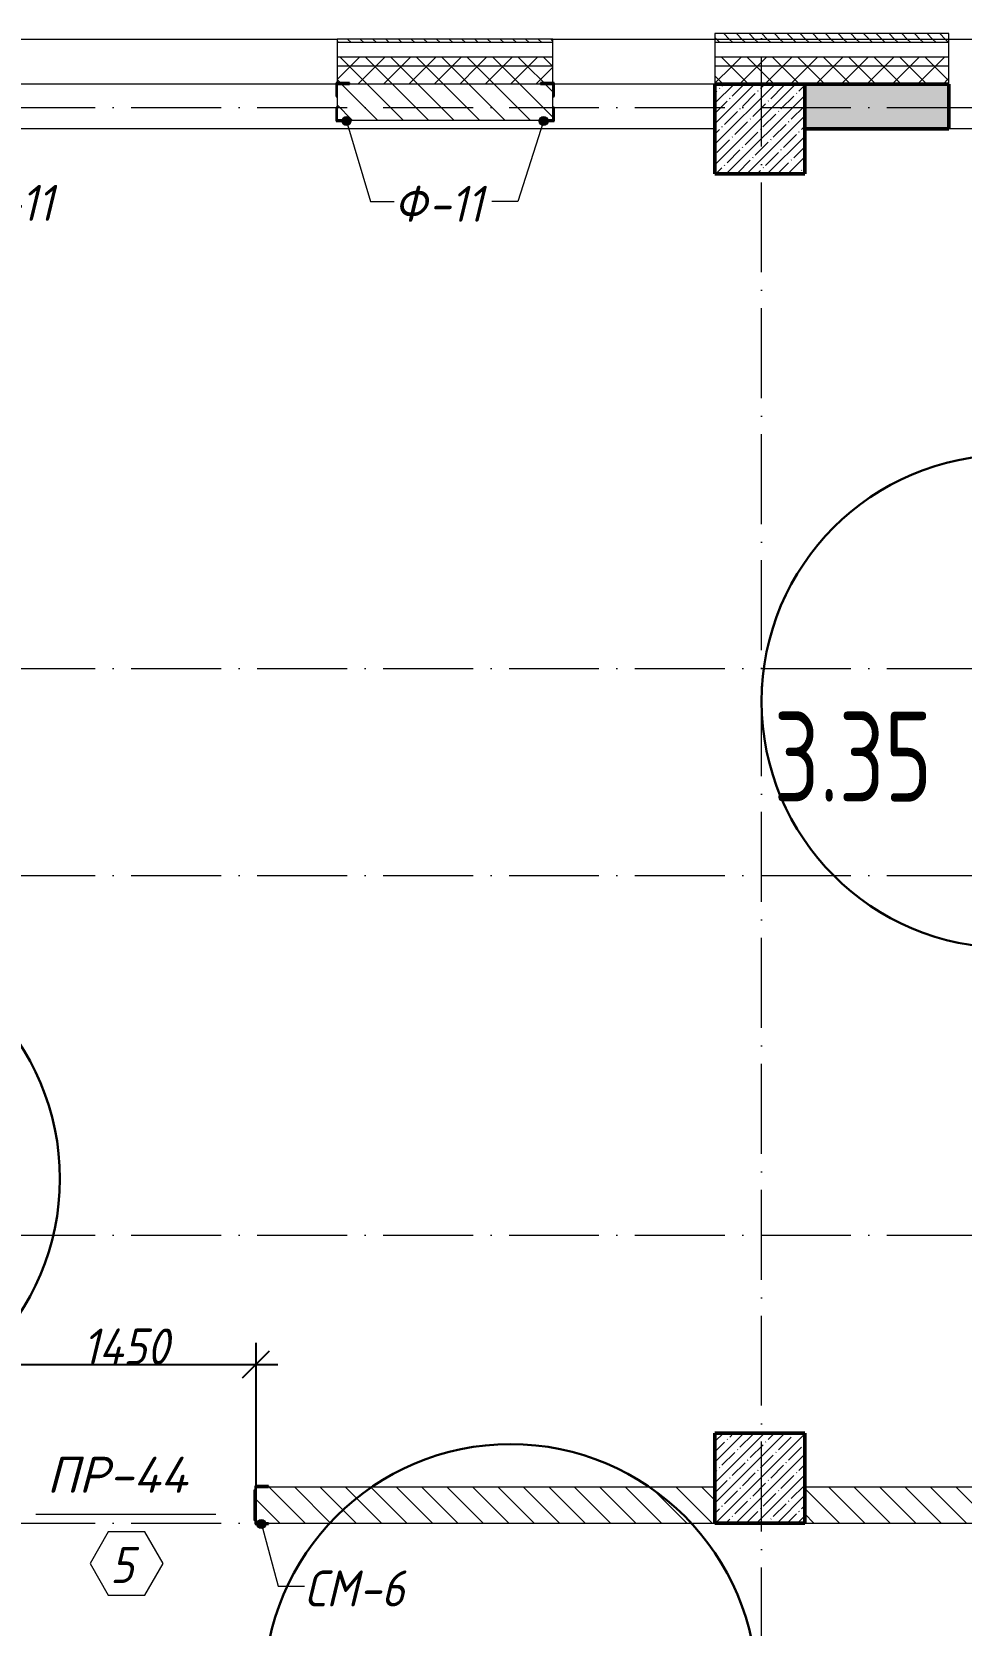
# Model space of a CAD drawing. Header units: millimetres. Extents: x -269418 to 201924, y -5890 to 98643.
# Drawn here: x 101753 to 106919, y 12833 to 21690 of the extents above; entities that cross this region are included whole.
import ezdxf

# ---------------------------------------------------------------- set-up
doc = ezdxf.new("R2010")
doc.units = ezdxf.units.MM
doc.linetypes.add('50_200_ШТРИХ_1Т_ш5_п1_п1_', pattern=[700, 500, -100, 0, -100])
for name, color, linetype, lineweight in [('A-ANNO-DIMS', 7, 'Continuous', 9), ('A-AREA-IDEN', 7, 'Continuous', 9), ('A-DETL', 7, 'Continuous', 9), ('A-DOOR-IDEN', 7, 'Continuous', 9), ('A-GENM', 7, 'Continuous', 9), ('A-GENM-1', 7, 'Continuous', 25), ('A-GENM-IDEN', 7, 'Continuous', 9), ('A-WALL', 7, 'Continuous', 5), ('A-WALL-1', 7, 'Continuous', 9), ('A-WALL-3', 7, 'Continuous', 50), ('A-WALL-FNSH-1', 7, 'Continuous', 9), ('A-WALL-PATT-2', 7, 'Continuous', 5), ('I-WALL', 7, 'Continuous', 5), ('S-COLS', 7, 'Continuous', 9), ('S-COLS-1', 7, 'Continuous', 5), ('S-COLS-2', 7, 'Continuous', 50), ('Оси-1', 7, '50_200_ШТРИХ_1Т_ш5_п1_п1_', 9)]:
    doc.layers.add(name, color=color, linetype=linetype, lineweight=lineweight)
for name, color, linetype, lineweight, true_color in [('A-WALL-2', 7, 'Continuous', 13, 0xce0000), ('A-WALL-FNSH-2', 7, 'Continuous', 13, 0xce0000), ('A-WALL-PATT-1', 7, 'Continuous', 5, 0xce0000)]:
    doc.layers.add(name, color=color, linetype=linetype, lineweight=lineweight, true_color=true_color)
doc.styles.add('ISOCPEUR_I_2', font='isocpeui.ttf', dxfattribs={"width": 0.9, "height": 200})
doc.styles.add('ISOCPEUR_I_4', font='isocpeui.ttf', dxfattribs={"height": 200})
doc.styles.add('СПДС', font='ГОСТ тип А.ttf', dxfattribs={"width": 0.9})
doc.dimstyles.new('ISO-2_0_0_9К_СРЕДНИЙ_2', dxfattribs={"dimscale": 304.8, "dimtxt": 199.196235, "dimasz": 0.492126, "dimexe": 0.393701, "dimexo": 0, "dimgap": 0, "dimtad": 1, "dimdec": 0, "dimzin": 0, "dimdsep": 46, "dimtxsty": 'ISOCPEUR_I_2', "dimblk1": 'OBLIQUE', "dimblk2": 'OBLIQUE', "dimsah": 1, "dimcen": 0.09, "dimdle": 0.393701, "dimazin": 0, "dimtfac": 1, "dimtdec": 4, "dimtix": 1, "dimtmove": 0, "dimatfit": 3, "dimfxl": 1, "dimtvp": 1, "dimtolj": 1, "dimtzin": 0, "dimarcsym": 2})
pattern_1 = [(135, (0, 0), (-35.35534, -35.35534), [])]
pattern_2 = [(45, (0, 0), (-70.71068, 70.71068), []), (135, (0, 0), (-70.71068, -70.71068), [])]
pattern_3 = [(135, (0, 0), (-70.71068, -70.71068), [])]

# ---------------------------------------------------------------- blocks, each defined once
blk = doc.blocks.new('Колонна_Несущая_Прямоугольное сечение - Вн_ЖБ_500х500-V108-АР1_1_Кладочный план 3 этажа')
at = {"layer": 'S-COLS-1'}
h = blk.add_hatch(dxfattribs=at)
h.set_pattern_fill('FP_97', color=256, style=0, pattern_type=2)
h.set_pattern_definition([(45, (-105800, -21150), (-57.024626, 57.024626), []), (45, (-105742.975, -21150), (-57.024626, 57.024626), [100.806, -20.161, 3.353, -16.808])])
h.paths.add_polyline_path([(-250, -250), (250, -250), (250, 250), (-250, 250), (-250, -198.4)], flags=0)
at = {"layer": 'S-COLS-2'}
for p, q in [((250, 250), (-250, 250)), ((-250, 250), (-250, -250)), ((250, -250), (250, 250)), ((-250, -250), (250, -250))]:
    blk.add_line(p, q, dxfattribs=at)
blk = doc.blocks.new('Колонна_Несущая_Прямоугольное сечение - Вн_ЖБ_500х500-V109-АР1_1_Кладочный план 3 этажа')
at = {"layer": 'S-COLS-1'}
h = blk.add_hatch(dxfattribs=at)
h.set_pattern_fill('FP_98', color=256, style=0, pattern_type=2)
h.set_pattern_definition([(45, (-105800, -13650), (-57.024626, 57.024626), []), (45, (-105742.975, -13650), (-57.024626, 57.024626), [100.806, -20.161, 3.353, -16.808])])
h.paths.add_polyline_path([(-250, -250), (250, -250), (250, 250), (-250, 250)], flags=0)
at = {"layer": 'S-COLS-2'}
for p, q in [((250, 250), (-250, 250)), ((-250, 250), (-250, -250)), ((250, -250), (250, 250)), ((-250, -250), (250, -250))]:
    blk.add_line(p, q, dxfattribs=at)
blk = doc.blocks.new('Фахверк_СКБ_Уголок_Тип 2 - СМ-6_200х2180 h-30007491-АР1_1_Кладочный план 3 этажа')
at = {"layer": 'A-GENM-1'}
for p, q in [((125, 156), (125, 81)), ((200, 156), (125, 156)), ((131, 81), (131, 150)), ((131, 150), (200, 150)), ((200, 150), (200, 156)), ((125, 81), (131, 81)), ((131, 19), (125, 19)), ((125, 19), (125, -56)), ((131, -50), (131, 19)), ((125, -56), (200, -56)), ((200, -50), (131, -50)), ((200, -56), (200, -50))]:
    blk.add_line(p, q, dxfattribs=at)
blk = doc.blocks.new('Стойка_Влож_Полоса боковая - Полоса-27101091-АР1_1_Кладочный план 3 этажа')
at = {"layer": 'A-GENM'}
for p, q in [((-5, 85), (0, 85)), ((-5, -85), (-5, 85)), ((0, 31), (0, -31)), ((0, -85), (-5, -85))]:
    blk.add_line(p, q, dxfattribs=at)
blk = doc.blocks.new('Фахверк_СКБ_Уголок - Ф-11_200х2500 h-28441216-АР1_1_Кладочный план 3 этажа')
at = {"layer": 'A-GENM-1'}
for p, q in [((200, 156), (125, 156)), ((125, 156), (125, 81)), ((131, 81), (131, 150)), ((131, 150), (200, 150)), ((200, 150), (200, 156)), ((125, 81), (131, 81)), ((131, 19), (125, 19)), ((125, 19), (125, -56)), ((131, -50), (131, 19)), ((125, -56), (200, -56)), ((200, -50), (131, -50)), ((200, -56), (200, -50))]:
    blk.add_line(p, q, dxfattribs=at)
blk = doc.blocks.new('_Oblique')
at = {"color": 0, "linetype": 'ByBlock', "lineweight": -2}
blk.add_line((-0.5, -0.5), (0.5, 0.5), dxfattribs=at)
blk = doc.blocks.new('DIMBLOCK135-АР1_1_Кладочный план 3 этажа')
at = {"layer": 'A-ANNO-DIMS', "color": 0, "lineweight": -2, "transparency": 16777216}
for p, q in [((101550, 13608), (101550, 14401.6)), ((103000, 13608), (103000, 14401.6)), ((101430, 14281.6), (103120, 14281.6))]:
    blk.add_line(p, q, dxfattribs=at)
at = {"layer": 'Defpoints', "color": 0, "transparency": 16777216}
for p in [(103000, 14281.6), (101550, 13608), (103000, 13608)]:
    blk.add_point(p, dxfattribs=at)
at = {"layer": 'A-ANNO-DIMS', "color": 0, "lineweight": -2, "transparency": 16777216, "xscale": 150, "yscale": 150, "zscale": 150, "rotation": 180}
blk.add_blockref('_Oblique', (101550, 14281.6), dxfattribs=at)
at = {"layer": 'A-ANNO-DIMS', "color": 0, "lineweight": -2, "transparency": 16777216, "xscale": 150, "yscale": 150, "zscale": 150}
blk.add_blockref('_Oblique', (103000, 14281.6), dxfattribs=at)
at = {"layer": 'A-ANNO-DIMS', "color": 0, "transparency": 16777216, "insert": (102275, 14381.6), "char_height": 200, "width": 579.201, "attachment_point": 5, "style": 'ISOCPEUR_I_2'}
blk.add_mtext('\\A1;1450', dxfattribs=at)
blk = doc.blocks.new('AAR_СКБ_Марка_Двери_Перемычка и проем - Марка перемычки и проема-25306769-АР1_1_Кладочный план 3 этажа')
at = {"layer": 'A-DOOR-IDEN'}
for p, q in [((-5, 0), (5, 0)), ((-0.968, -0.984), (-1.986, -2.747)), ((1.067, -0.984), (-0.968, -0.984)), ((2.085, -2.747), (1.067, -0.984)), ((-1.986, -2.747), (-0.968, -4.509)), ((1.067, -4.509), (2.085, -2.747)), ((-0.968, -4.509), (1.067, -4.509))]:
    blk.add_line(p, q, dxfattribs=at)

msp = doc.modelspace()

# ---------------------------------------------------------------- hatches: boundary and pattern name
at = {"layer": 'A-GENM-IDEN'}
h = msp.add_hatch(color=256, dxfattribs=at)
edge = h.paths.add_edge_path(flags=0)
edge.add_arc((103502.3, 21194), 25, 0, 360)
h = msp.add_hatch(color=256, dxfattribs=at)
edge = h.paths.add_edge_path(flags=0)
edge.add_arc((104597.9, 21194), 25, 0, 360)
h = msp.add_hatch(color=256, dxfattribs=at)
edge = h.paths.add_edge_path(flags=0)
edge.add_arc((103029, 13394), 25, 0, 360)
at = {"layer": 'A-WALL-PATT-1'}
h = msp.add_hatch(dxfattribs=at)
h.set_pattern_fill('FP_1', color=256, style=0, pattern_type=2)
h.set_pattern_definition(pattern_3)
h.paths.add_polyline_path([(100800, 21200), (101150, 21200), (101150, 21400), (100800, 21400)], flags=0)
h.paths.add_polyline_path([(104650.2, 21200), (104650.2, 21400), (103450, 21400), (103450, 21200), (104581.2, 21200)], flags=0)
h = msp.add_hatch(dxfattribs=at)
h.set_pattern_fill('FP_1', color=256, style=0, pattern_type=2)
h.set_pattern_definition(pattern_3)
h.paths.add_polyline_path([(103069, 13400), (105550, 13400), (105550, 13600), (103000, 13600), (103000, 13400)], flags=0)
h.paths.add_polyline_path([(101100, 13400), (101550, 13400), (101550, 13600), (101100, 13600)], flags=0)
h = msp.add_hatch(dxfattribs=at)
h.set_pattern_fill('FP_1', color=256, style=0, pattern_type=2)
h.set_pattern_definition(pattern_3)
h.paths.add_polyline_path([(110550, 13400), (110550, 13600), (109770, 13600), (109770, 13400), (109954.4, 13400)], flags=0)
h.paths.add_polyline_path([(108251, 13400), (108320, 13400), (108320, 13600), (106050, 13600), (106050, 13400), (107246.7, 13400)], flags=0)
at = {"layer": 'A-WALL-PATT-2'}
h = msp.add_hatch(dxfattribs=at)
h.set_pattern_fill('FP_3', color=256, style=0, pattern_type=2)
h.set_pattern_definition(pattern_1)
h.paths.add_polyline_path([(120785.2, 21630), (125330, 21630), (125330, 21650), (120150.2, 21650), (120150.2, 21630)], flags=0)
h.paths.add_polyline_path([(113550, 21630), (114700.4, 21630), (114700.4, 21650), (113550, 21650)], flags=0)
h.paths.add_polyline_path([(106849.8, 21630), (106850.4, 21630), (106849.8, 21650)], flags=0)
h.paths.add_polyline_path([(104650.2, 21630), (104650.2, 21650), (103450, 21650), (103450, 21630), (104539, 21630)], flags=0)
h.paths.add_polyline_path([(109050.4, 21630), (109050.4, 21650), (107750.4, 21650), (107750.4, 21630)], flags=0)
h.paths.add_polyline_path([(101150, 21630), (101150, 21650), (96590, 21650), (96590, 21630)], flags=0)
h = msp.add_hatch(dxfattribs=at)
h.set_pattern_fill('FP_3', color=256, style=0, pattern_type=2)
h.set_pattern_definition(pattern_1)
h.paths.add_polyline_path([(105550.2, 21650), (106850.4, 21650), (106850.4, 21680), (105550.2, 21680)], flags=0)
h = msp.add_hatch(dxfattribs=at)
h.set_pattern_fill('FP_3', color=256, style=0, pattern_type=2)
h.set_pattern_definition(pattern_1)
h.paths.add_polyline_path([(117000.2, 21630), (117000.2, 21650), (115600.4, 21650), (115600.4, 21630), (116723.7, 21630)], flags=0)
h.paths.add_polyline_path([(106849.8, 21630), (106849.8, 21650), (105550.2, 21650), (105550.2, 21630), (105892.9, 21630)], flags=0)
h = msp.add_hatch(dxfattribs=at)
h.set_pattern_fill('FP_2', color=256, style=0, pattern_type=2)
h.set_pattern_definition(pattern_2)
h.paths.add_polyline_path([(115600.4, 21500), (117000.2, 21500), (117000.2, 21550), (115600.4, 21550)], flags=0)
h.paths.add_polyline_path([(105892.9, 21500), (106849.8, 21500), (106849.8, 21550), (105550.2, 21550), (105550.2, 21500)], flags=0)
h.paths.add_polyline_path([(93290, 21500), (93310, 21500), (93310, 21550), (93290, 21550)], flags=0)
h = msp.add_hatch(dxfattribs=at)
h.set_pattern_fill('FP_2', color=256, style=0, pattern_type=2)
h.set_pattern_definition(pattern_2)
h.paths.add_polyline_path([(113550, 21500), (114700.4, 21500), (114700.4, 21550), (113550, 21550)], flags=0)
h.paths.add_polyline_path([(125230, 21500), (125230, 21550), (120150.2, 21550), (120150.2, 21500), (125180, 21500)], flags=0)
h.paths.add_polyline_path([(107750.4, 21500), (109050.4, 21500), (109050.4, 21550), (107750.4, 21550)], flags=0)
h.paths.add_polyline_path([(96590, 21500), (101150, 21500), (101150, 21550), (96590, 21550)], flags=0)
h.paths.add_polyline_path([(103450, 21500), (104650.2, 21500), (104650.2, 21550), (103450, 21550)], flags=0)
h = msp.add_hatch(dxfattribs=at)
h.set_pattern_fill('FP_2', color=256, style=0, pattern_type=2)
h.set_pattern_definition(pattern_2)
h.paths.add_polyline_path([(116723.7, 21400), (117000.2, 21400), (117000.2, 21500), (115600.4, 21500), (115600.4, 21400), (116100.4, 21400)], flags=0)
h.paths.add_polyline_path([(93290, 21400), (93310, 21400), (93310, 21500), (93290, 21500), (93290, 21420)], flags=0)
h.paths.add_polyline_path([(106050, 21400), (106849.8, 21400), (106849.8, 21500), (105550.2, 21500), (105550.2, 21400), (105892.9, 21400)], flags=0)
h = msp.add_hatch(dxfattribs=at)
h.set_pattern_fill('FP_2', color=256, style=0, pattern_type=2)
h.set_pattern_definition(pattern_2)
h.paths.add_polyline_path([(125180, 21400), (125180, 21500), (120150.2, 21500), (120150.2, 21400), (125080, 21400)], flags=0)
h.paths.add_polyline_path([(113550, 21400), (114700.4, 21400), (114700.4, 21500), (113550, 21500)], flags=0)
h.paths.add_polyline_path([(119250, 21400), (119250.2, 21400), (119250, 21500)], flags=0)
h.paths.add_polyline_path([(109050.4, 21400), (109050.4, 21500), (107750.4, 21500), (107750.4, 21400)], flags=0)
h.paths.add_polyline_path([(106849.8, 21400), (106850.4, 21400), (106849.8, 21500)], flags=0)
h.paths.add_polyline_path([(104539, 21400), (104581.2, 21400), (104581.2, 21406), (104650.2, 21406), (104650.2, 21500), (103450, 21500), (103450.5, 21406), (103519, 21405.7), (103519, 21400)], flags=0)
h.paths.add_polyline_path([(100580, 21400), (101081, 21400), (101081, 21406), (101150, 21406), (101150, 21500), (96590, 21500), (96590, 21400)], flags=0)
h = msp.add_hatch(dxfattribs=at)
h.set_pattern_fill('FP_4', color=256, style=0, pattern_type=2)
h.set_pattern_definition([(45, (0, 0), (-57.024626, 57.024626), []), (45, (57.025, 0), (-57.024626, 57.024626), [100.806, -20.161, 3.353, -16.808])])
h.paths.add_polyline_path([(117000.4, 21150), (117000.2, 21400), (116100.4, 21400), (116100.4, 21150), (116723.7, 21150)], flags=0)
h.paths.add_polyline_path([(113550, 21150), (114700.4, 21150), (114700.4, 21400), (113550, 21400)], flags=0)
h.paths.add_polyline_path([(121040, 21150), (121040, 21400), (120850, 21400), (120850, 21150)], flags=0)
h.paths.add_polyline_path([(119250.2, 21150), (119250, 21400), (117900.4, 21400), (117900.4, 21150), (118077.5, 21150)], flags=0)
h.paths.add_polyline_path([(110350, 21150), (110350, 21400), (109950.4, 21400), (109950.4, 21150), (109954.4, 21150)], flags=0)
h.paths.add_polyline_path([(111050, 21150), (111250, 21150), (111249.8, 21400), (111050, 21400), (111050, 21361.6)], flags=0)
h.paths.add_polyline_path([(106850.4, 21150), (106849.8, 21400), (106050, 21400), (106050, 21150)], flags=0)
h.paths.add_polyline_path([(109050.4, 21150), (109050.4, 21400), (107750.4, 21400), (107750.4, 21150)], flags=0)

# ---------------------------------------------------------------- linework, layer by layer
at = {"color": 1, "lineweight": 30}
for centre in [(107179.4, 17967.4), (100539.4, 15314.4), (104414.4, 12469.4)]:
    msp.add_circle(centre, 1369.4, dxfattribs=at)
at = {"layer": 'A-DETL'}
for p, q in [((104650.2, 21550), (103450, 21550)), ((106850.4, 21550), (105550.2, 21550))]:
    msp.add_line(p, q, dxfattribs=at)
at = {"layer": 'A-GENM-IDEN'}
for p, q in [((103502.3, 21194), (103635, 20746.6)), ((104597.9, 21194), (104453.9, 20746.6)), ((103635, 20746.6), (103767.6, 20746.6)), ((104453.9, 20746.6), (104309.9, 20746.6)), ((103029, 13394), (103122.6, 13048.9)), ((103122.6, 13048.9), (103268.7, 13048.9))]:
    msp.add_line(p, q, dxfattribs=at)
for centre in [(103502.3, 21194), (104597.9, 21194), (103029, 13394)]:
    msp.add_circle(centre, 25, dxfattribs=at)
at = {"layer": 'A-WALL'}
for p, q in [((104650.2, 21630), (103450, 21630)), ((106850.4, 21630), (105550.2, 21630)), ((106849.8, 21650), (106849.8, 21630)), ((104650.2, 21500), (103450, 21500)), ((106850.4, 21500), (105550.2, 21500))]:
    msp.add_line(p, q, dxfattribs=at)
at = {"layer": 'A-WALL-1'}
for p, q in [((101150, 21650), (103450, 21650)), ((103450, 21630), (103450, 21406)), ((104650.2, 21650), (105550.2, 21650)), ((104650.2, 21406), (104650.2, 21630)), ((105550.2, 21630), (105550.2, 21400)), ((106850.4, 21650), (107750.4, 21650)), ((106850.4, 21400), (106850.4, 21630)), ((103444, 21400), (101156, 21400)), ((105550, 21400), (104656.2, 21400))]:
    msp.add_line(p, q, dxfattribs=at)
at = {"layer": 'A-WALL-2'}
for p, q in [((104581.2, 21400), (103519, 21400)), ((103450, 21331), (103450, 21269)), ((104650.2, 21269), (104650.2, 21331)), ((103519, 21200), (104581.2, 21200))]:
    msp.add_line(p, q, dxfattribs=at)
at = {"layer": 'A-WALL-3'}
for p, q in [((106850.4, 21400), (106050, 21400)), ((106850.4, 21150), (106850.4, 21400)), ((106050, 21150), (106850.4, 21150))]:
    msp.add_line(p, q, dxfattribs=at)
at = {"layer": 'A-WALL-FNSH-1'}
for p, q in [((104650.2, 21650), (103450, 21650)), ((103450, 21650), (103450, 21630)), ((104650.2, 21630), (104650.2, 21650)), ((106850.4, 21680), (105550.2, 21680)), ((105550.2, 21680), (105550.2, 21650)), ((105550.2, 21650), (105550.2, 21630)), ((105550.2, 21650), (106850.4, 21650)), ((106850.4, 21630), (106850.4, 21680))]:
    msp.add_line(p, q, dxfattribs=at)
at = {"layer": 'A-WALL-FNSH-2'}
for p, q in [((105550, 13600), (103069, 13600)), ((108251, 13600), (106050, 13600)), ((103000, 13531), (103000, 13469)), ((103069, 13400), (105550, 13400)), ((106050, 13400), (108251, 13400))]:
    msp.add_line(p, q, dxfattribs=at)
at = {"layer": 'I-WALL'}
for p, q in [((105550, 21150), (100800, 21150)), ((107750.4, 21150), (106850.4, 21150))]:
    msp.add_line(p, q, dxfattribs=at)
at = {"layer": 'Оси-1'}
for p, q in [((105810, -4150), (105810, 28636.9)), ((-6210, 21270), (125951.6, 21270)), ((-6210, 18150), (125951.6, 18150)), ((-6210, 17000), (125951.6, 17000)), ((-6210, 15000), (125951.6, 15000)), ((-6210, 13400), (125951.6, 13400))]:
    msp.add_line(p, q, dxfattribs=at)

# ---------------------------------------------------------------- block references
at = {"layer": 'A-DOOR-IDEN', "xscale": 99.99999999999993, "yscale": 99.99999999999993, "zscale": 99.99999999999993}
msp.add_blockref('AAR_СКБ_Марка_Двери_Перемычка и проем - Марка перемычки и проема-25306769-АР1_1_Кладочный план 3 этажа', (102275, 13449.5), dxfattribs=at)
at = {"layer": 'A-GENM'}
msp.add_blockref('Стойка_Влож_Полоса боковая - Полоса-27101091-АР1_1_Кладочный план 3 этажа', (102994, 13500), dxfattribs=at)
at = {"layer": 'A-GENM-1'}
for name, p in [('Фахверк_СКБ_Уголок - Ф-11_200х2500 h-28441216-АР1_1_Кладочный план 3 этажа', (103319, 21250)), ('Фахверк_СКБ_Уголок_Тип 2 - СМ-6_200х2180 h-30007491-АР1_1_Кладочный план 3 этажа', (102869, 13450))]:
    msp.add_blockref(name, p, dxfattribs=at)
at = {"layer": 'A-GENM-1', "rotation": 180}
msp.add_blockref('Фахверк_СКБ_Уголок - Ф-11_200х2500 h-28441216-АР1_1_Кладочный план 3 этажа', (104781.2, 21350), dxfattribs=at)
at = {"layer": 'S-COLS'}
for name, p in [('Колонна_Несущая_Прямоугольное сечение - Вн_ЖБ_500х500-V108-АР1_1_Кладочный план 3 этажа', (105800, 21150)), ('Колонна_Несущая_Прямоугольное сечение - Вн_ЖБ_500х500-V109-АР1_1_Кладочный план 3 этажа', (105800, 13650))]:
    msp.add_blockref(name, p, dxfattribs=at)

# ---------------------------------------------------------------- texts
at = {"layer": 'A-AREA-IDEN', "insert": (105877.1, 17910.8), "char_height": 500, "width": 1327.594, "attachment_point": 1, "style": 'СПДС'}
msp.add_mtext('3.35', dxfattribs=at)
at = {"layer": 'A-DOOR-IDEN', "insert": (102188.8, 13266.9), "char_height": 200, "width": 158.734, "attachment_point": 1, "style": 'ISOCPEUR_I_2'}
msp.add_mtext('\\fISOCPEUR|b0|i1|c204|p34|;\\W.9;5', dxfattribs=at)
at = {"layer": 'A-GENM-IDEN', "char_height": 200, "attachment_point": 1}
for s, insert, width, style in [('-11', (101570.2, 20839.3), 389.62, 'ISOCPEUR_I_2'), ('\\fISOCPEUR|b0|i1|c204|p34|;\\W.9;Ф', (103767.6, 20834.2), 230.886, 'ISOCPEUR_I_2'), ('\\fISOCPEUR|b0|i1|c204|p34|;\\W.9;Ф', (103767.6, 20834.2), 230.886, 'ISOCPEUR_I_2'), ('-11', (103958.1, 20834.2), 389.62, 'ISOCPEUR_I_2'), ('-11', (103958.1, 20834.2), 389.62, 'ISOCPEUR_I_2'), ('ПР', (101836.2, 13768.4), 416.877, 'ISOCPEUR_I_4'), ('-44', (102180.2, 13768.4), 593.249, 'ISOCPEUR_I_4'), ('СМ', (103268.7, 13136.5), 367.975, 'ISOCPEUR_I_2'), ('-6', (103572.3, 13136.5), 317.468, 'ISOCPEUR_I_2')]:
    msp.add_mtext(s, dxfattribs=dict(at, insert=insert, width=width, style=style))

# ---------------------------------------------------------------- dimensions: what is measured, and where the dimension line sits
at = {"layer": 'A-ANNO-DIMS'}
dim = msp.add_linear_dim(base=(103000, 14281.6), p1=(101550, 13608), p2=(103000, 13608), dimstyle='ISO-2_0_0_9К_СРЕДНИЙ_2', override={"dimpost": '<>', "dimfxl": 1450}, dxfattribs=at)
dim.commit()
dim.dimension.update_dxf_attribs({"geometry": 'DIMBLOCK135-АР1_1_Кладочный план 3 этажа', "text_midpoint": (102275, 14381.6)})

doc.saveas('drawing.dxf')
